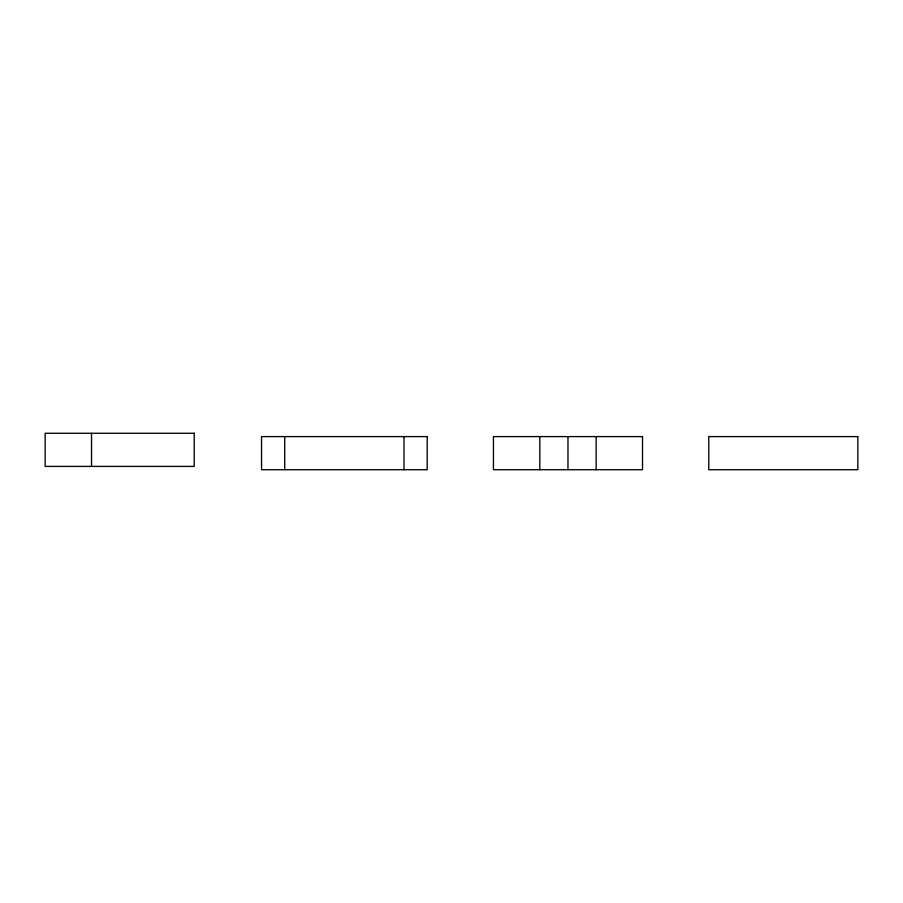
<?xml version="1.0" encoding="UTF-8"?>
<svg xmlns="http://www.w3.org/2000/svg" width="903" height="903" viewBox="0 0 903 903"><rect width="100%" height="100%" fill="white"/><g stroke="black" fill="none" stroke-linecap="round" stroke-linejoin="round"><path stroke-width="1.35" d="M596.138 436.589L596.138 469.718M567.976 436.589L567.976 469.718M539.813 436.589L539.813 469.718M403.991 436.589L403.991 469.718M284.727 436.589L284.727 469.718M91.53 433.282L91.53 466.411M194.224 433.282L45.15 433.282L45.15 466.411L194.224 466.411L194.224 433.282M427.187 436.589L261.543 436.589L261.543 469.718L427.187 469.718L427.187 436.589M642.518 436.589L493.444 436.589L493.444 469.718L642.518 469.718L642.518 436.589M857.85 436.589L708.776 436.589L708.776 469.718L857.85 469.718L857.85 436.589"/></g></svg>
